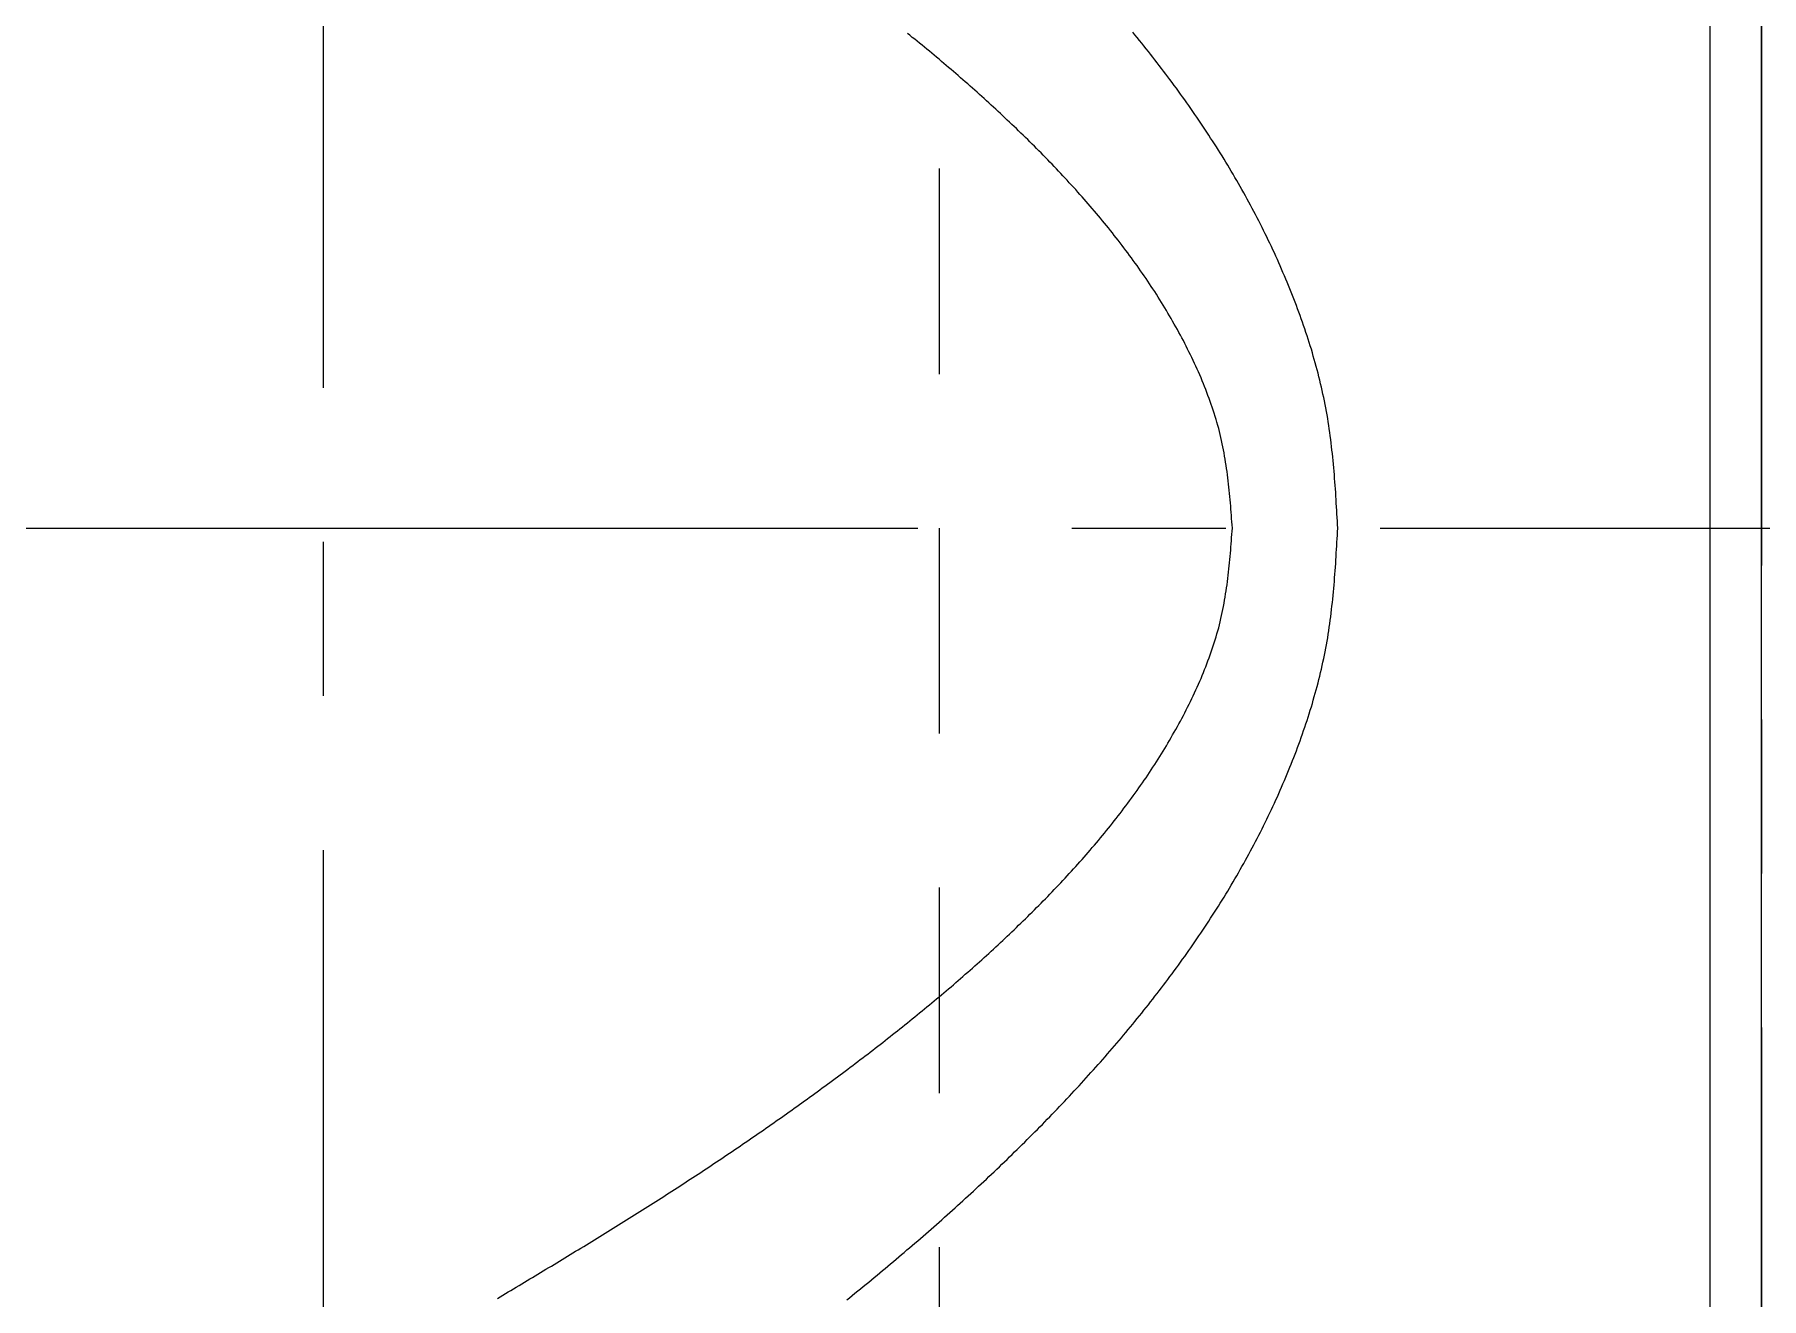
# Model space of a CAD drawing. Extents: x 118 to 448, y 15 to 277.
# Drawn here: x 378.34 to 395.15, y 169.53 to 181.83 of the extents above; entities that cross this region are included whole.
import ezdxf

# ---------------------------------------------------------------- set-up
doc = ezdxf.new("R2010")
doc.units = 0
doc.linetypes.add('CENTER', pattern=[17.5, 13, -1.5, 1.5, -1.5])
doc.linetypes.add('DASHED', pattern=[3.5, 2, -1.5])
doc.layers.get('0').update_dxf_attribs({"linetype": 'CONTINUOUS'})
doc.layers.add('CENTER', color=1, linetype='CENTER')

msp = doc.modelspace()

# ---------------------------------------------------------------- linework, layer by layer
at = {"color": 3, "linetype": 'DASHED'}
msp.add_line((387.149, 164.526), (387.149, 189.526), dxfattribs=at)
at = {"color": 7, "linetype": 'CONTINUOUS'}
for p, q in [((394.649, 166.026), (394.649, 188.025)), ((395.149, 161.026), (395.149, 188.026)), ((395.149, 177.026), (406.074, 177.026))]:
    msp.add_line(p, q, dxfattribs=at)
at = {"color": 7}
for points in [[(389.999, 177.026, 0), (389.997, 177.057, 0), (389.995, 177.088, 0), (389.992, 177.118, 0), (389.99, 177.149, 0), (389.988, 177.18, 0), (389.985, 177.21, 0), (389.983, 177.241, 0), (389.98, 177.272, 0), (389.978, 177.302, 0), (389.975, 177.333, 0), (389.972, 177.363, 0), (389.969, 177.394, 0), (389.966, 177.425, 0), (389.963, 177.455, 0), (389.959, 177.486, 0), (389.955, 177.516, 0), (389.952, 177.546, 0), (389.948, 177.577, 0), (389.943, 177.607, 0), (389.939, 177.637, 0), (389.934, 177.668, 0), (389.93, 177.698, 0), (389.924, 177.728, 0), (389.919, 177.758, 0), (389.913, 177.788, 0), (389.907, 177.818, 0), (389.901, 177.848, 0), (389.895, 177.878, 0), (389.888, 177.908, 0), (389.881, 177.937, 0), (389.873, 177.967, 0), (389.866, 177.997, 0), (389.857, 178.026, 0), (389.849, 178.056, 0), (389.841, 178.085, 0), (389.832, 178.114, 0), (389.823, 178.144, 0), (389.813, 178.173, 0), (389.803, 178.202, 0), (389.793, 178.231, 0), (389.783, 178.26, 0), (389.773, 178.289, 0), (389.762, 178.318, 0), (389.751, 178.347, 0), (389.74, 178.375, 0), (389.729, 178.404, 0), (389.717, 178.432, 0), (389.706, 178.461, 0), (389.694, 178.489, 0), (389.681, 178.518, 0), (389.669, 178.546, 0), (389.657, 178.574, 0), (389.644, 178.602, 0), (389.631, 178.63, 0), (389.618, 178.658, 0), (389.605, 178.686, 0), (389.591, 178.713, 0), (389.577, 178.741, 0), (389.564, 178.769, 0), (389.55, 178.796, 0), (389.536, 178.823, 0), (389.522, 178.851, 0), (389.507, 178.878, 0), (389.493, 178.905, 0), (389.478, 178.932, 0), (389.464, 178.959, 0), (389.449, 178.986, 0), (389.434, 179.013, 0), (389.418, 179.04, 0), (389.403, 179.066, 0), (389.388, 179.093, 0), (389.372, 179.119, 0), (389.357, 179.146, 0), (389.341, 179.172, 0), (389.325, 179.198, 0), (389.309, 179.224, 0), (389.292, 179.25, 0), (389.276, 179.276, 0), (389.26, 179.302, 0), (389.243, 179.328, 0), (389.226, 179.354, 0), (389.21, 179.379, 0), (389.193, 179.405, 0), (389.176, 179.43, 0), (389.159, 179.456, 0), (389.141, 179.481, 0), (389.124, 179.506, 0), (389.106, 179.531, 0), (389.089, 179.557, 0), (389.071, 179.582, 0), (389.053, 179.607, 0), (389.035, 179.631, 0), (389.017, 179.656, 0), (388.999, 179.681, 0), (388.981, 179.706, 0), (388.963, 179.73, 0), (388.944, 179.755, 0), (388.926, 179.779, 0), (388.907, 179.803, 0), (388.888, 179.828, 0), (388.869, 179.852, 0), (388.85, 179.876, 0), (388.831, 179.9, 0), (388.812, 179.924, 0), (388.793, 179.948, 0), (388.774, 179.972, 0), (388.754, 179.995, 0), (388.735, 180.019, 0), (388.715, 180.043, 0), (388.696, 180.066, 0), (388.676, 180.09, 0), (388.656, 180.113, 0), (388.636, 180.137, 0), (388.616, 180.16, 0), (388.596, 180.183, 0), (388.576, 180.206, 0), (388.556, 180.229, 0), (388.536, 180.252, 0), (388.515, 180.275, 0), (388.495, 180.298, 0), (388.474, 180.321, 0), (388.454, 180.344, 0), (388.433, 180.366, 0), (388.412, 180.389, 0), (388.392, 180.412, 0), (388.371, 180.434, 0), (388.35, 180.457, 0), (388.329, 180.479, 0), (388.308, 180.501, 0), (388.287, 180.524, 0), (388.266, 180.546, 0), (388.244, 180.568, 0), (388.223, 180.59, 0), (388.202, 180.612, 0), (388.18, 180.634, 0), (388.159, 180.656, 0), (388.137, 180.678, 0), (388.116, 180.7, 0), (388.094, 180.721, 0), (388.072, 180.743, 0), (388.051, 180.765, 0), (388.029, 180.786, 0), (388.007, 180.808, 0), (387.985, 180.829, 0), (387.963, 180.851, 0), (387.941, 180.872, 0), (387.919, 180.894, 0), (387.897, 180.915, 0), (387.875, 180.936, 0), (387.853, 180.957, 0), (387.831, 180.978, 0), (387.808, 180.999, 0), (387.786, 181.02, 0), (387.764, 181.041, 0), (387.741, 181.062, 0), (387.719, 181.083, 0), (387.696, 181.104, 0), (387.674, 181.125, 0), (387.651, 181.145, 0), (387.628, 181.166, 0), (387.606, 181.187, 0), (387.583, 181.207, 0), (387.56, 181.228, 0), (387.537, 181.248, 0), (387.515, 181.269, 0), (387.492, 181.289, 0), (387.469, 181.31, 0), (387.446, 181.33, 0), (387.423, 181.35, 0), (387.4, 181.37, 0), (387.377, 181.391, 0), (387.353, 181.411, 0), (387.33, 181.431, 0), (387.307, 181.451, 0), (387.284, 181.471, 0), (387.261, 181.491, 0), (387.237, 181.511, 0), (387.214, 181.53, 0), (387.191, 181.55, 0), (387.167, 181.57, 0), (387.144, 181.59, 0), (387.12, 181.61, 0), (387.097, 181.629, 0), (387.073, 181.649, 0), (387.05, 181.668, 0), (387.026, 181.688, 0), (387.002, 181.707, 0), (386.979, 181.727, 0), (386.955, 181.746, 0), (386.931, 181.766, 0), (386.907, 181.785, 0), (386.884, 181.804, 0), (386.86, 181.824, 0), (386.836, 181.843, 0)], [(391.025, 177.026, 0), (391.023, 177.061, 0), (391.021, 177.095, 0), (391.019, 177.13, 0), (391.017, 177.165, 0), (391.015, 177.199, 0), (391.013, 177.234, 0), (391.011, 177.268, 0), (391.009, 177.303, 0), (391.007, 177.338, 0), (391.005, 177.372, 0), (391.002, 177.407, 0), (391, 177.441, 0), (390.997, 177.476, 0), (390.995, 177.51, 0), (390.992, 177.545, 0), (390.989, 177.579, 0), (390.986, 177.614, 0), (390.983, 177.648, 0), (390.98, 177.683, 0), (390.976, 177.717, 0), (390.973, 177.752, 0), (390.969, 177.786, 0), (390.965, 177.82, 0), (390.961, 177.854, 0), (390.957, 177.889, 0), (390.952, 177.923, 0), (390.948, 177.957, 0), (390.943, 177.991, 0), (390.938, 178.026, 0), (390.933, 178.06, 0), (390.927, 178.094, 0), (390.921, 178.128, 0), (390.915, 178.162, 0), (390.909, 178.196, 0), (390.902, 178.23, 0), (390.896, 178.264, 0), (390.889, 178.297, 0), (390.881, 178.331, 0), (390.874, 178.365, 0), (390.866, 178.399, 0), (390.858, 178.432, 0), (390.85, 178.466, 0), (390.842, 178.5, 0), (390.833, 178.533, 0), (390.824, 178.567, 0), (390.815, 178.6, 0), (390.806, 178.634, 0), (390.797, 178.667, 0), (390.787, 178.7, 0), (390.778, 178.733, 0), (390.768, 178.767, 0), (390.757, 178.8, 0), (390.747, 178.833, 0), (390.737, 178.866, 0), (390.726, 178.899, 0), (390.715, 178.932, 0), (390.704, 178.965, 0), (390.693, 178.998, 0), (390.681, 179.03, 0), (390.67, 179.063, 0), (390.658, 179.096, 0), (390.646, 179.128, 0), (390.634, 179.161, 0), (390.622, 179.193, 0), (390.61, 179.226, 0), (390.597, 179.258, 0), (390.585, 179.291, 0), (390.572, 179.323, 0), (390.559, 179.355, 0), (390.546, 179.387, 0), (390.533, 179.419, 0), (390.519, 179.451, 0), (390.506, 179.483, 0), (390.492, 179.515, 0), (390.479, 179.547, 0), (390.465, 179.579, 0), (390.451, 179.61, 0), (390.437, 179.642, 0), (390.422, 179.673, 0), (390.408, 179.705, 0), (390.393, 179.736, 0), (390.379, 179.768, 0), (390.364, 179.799, 0), (390.349, 179.83, 0), (390.334, 179.861, 0), (390.319, 179.892, 0), (390.303, 179.923, 0), (390.288, 179.954, 0), (390.272, 179.985, 0), (390.257, 180.016, 0), (390.241, 180.047, 0), (390.225, 180.078, 0), (390.209, 180.108, 0), (390.193, 180.139, 0), (390.176, 180.169, 0), (390.16, 180.2, 0), (390.143, 180.23, 0), (390.127, 180.261, 0), (390.11, 180.291, 0), (390.093, 180.321, 0), (390.076, 180.351, 0), (390.059, 180.381, 0), (390.042, 180.411, 0), (390.024, 180.441, 0), (390.007, 180.471, 0), (389.989, 180.501, 0), (389.971, 180.53, 0), (389.954, 180.56, 0), (389.936, 180.59, 0), (389.918, 180.619, 0), (389.9, 180.649, 0), (389.881, 180.678, 0), (389.863, 180.707, 0), (389.844, 180.737, 0), (389.826, 180.766, 0), (389.807, 180.795, 0), (389.788, 180.824, 0), (389.769, 180.853, 0), (389.75, 180.882, 0), (389.731, 180.911, 0), (389.712, 180.94, 0), (389.693, 180.968, 0), (389.674, 180.997, 0), (389.654, 181.026, 0), (389.634, 181.054, 0), (389.615, 181.083, 0), (389.595, 181.111, 0), (389.575, 181.139, 0), (389.555, 181.168, 0), (389.535, 181.196, 0), (389.515, 181.224, 0), (389.495, 181.252, 0), (389.475, 181.28, 0), (389.454, 181.308, 0), (389.434, 181.336, 0), (389.413, 181.364, 0), (389.392, 181.392, 0), (389.372, 181.419, 0), (389.351, 181.447, 0), (389.33, 181.475, 0), (389.309, 181.502, 0), (389.288, 181.53, 0), (389.267, 181.557, 0), (389.246, 181.585, 0), (389.224, 181.612, 0), (389.203, 181.639, 0), (389.182, 181.666, 0), (389.16, 181.693, 0), (389.139, 181.72, 0), (389.117, 181.748, 0), (389.095, 181.774, 0), (389.073, 181.801, 0), (389.051, 181.828, 0), (389.03, 181.855, 0)], [(382.846, 169.526, 0), (382.872, 169.542, 0), (382.898, 169.558, 0), (382.924, 169.573, 0), (382.951, 169.589, 0), (382.977, 169.605, 0), (383.003, 169.621, 0), (383.029, 169.637, 0), (383.056, 169.652, 0), (383.082, 169.668, 0), (383.108, 169.684, 0), (383.135, 169.7, 0), (383.161, 169.716, 0), (383.187, 169.731, 0), (383.213, 169.747, 0), (383.24, 169.763, 0), (383.266, 169.779, 0), (383.292, 169.795, 0), (383.318, 169.811, 0), (383.345, 169.826, 0), (383.371, 169.842, 0), (383.397, 169.858, 0), (383.423, 169.874, 0), (383.449, 169.89, 0), (383.476, 169.906, 0), (383.502, 169.922, 0), (383.528, 169.938, 0), (383.554, 169.954, 0), (383.58, 169.969, 0), (383.607, 169.985, 0), (383.633, 170.001, 0), (383.659, 170.017, 0), (383.685, 170.033, 0), (383.711, 170.049, 0), (383.737, 170.065, 0), (383.764, 170.081, 0), (383.79, 170.097, 0), (383.816, 170.113, 0), (383.842, 170.129, 0), (383.868, 170.145, 0), (383.894, 170.162, 0), (383.92, 170.178, 0), (383.946, 170.194, 0), (383.972, 170.21, 0), (383.998, 170.226, 0), (384.024, 170.242, 0), (384.05, 170.258, 0), (384.076, 170.275, 0), (384.102, 170.291, 0), (384.128, 170.307, 0), (384.154, 170.323, 0), (384.18, 170.34, 0), (384.206, 170.356, 0), (384.232, 170.372, 0), (384.258, 170.389, 0), (384.284, 170.405, 0), (384.31, 170.421, 0), (384.336, 170.438, 0), (384.362, 170.454, 0), (384.388, 170.471, 0), (384.413, 170.487, 0), (384.439, 170.504, 0), (384.465, 170.52, 0), (384.491, 170.537, 0), (384.517, 170.553, 0), (384.542, 170.57, 0), (384.568, 170.586, 0), (384.594, 170.603, 0), (384.62, 170.62, 0), (384.645, 170.636, 0), (384.671, 170.653, 0), (384.697, 170.67, 0), (384.722, 170.687, 0), (384.748, 170.703, 0), (384.774, 170.72, 0), (384.799, 170.737, 0), (384.825, 170.754, 0), (384.85, 170.771, 0), (384.876, 170.788, 0), (384.902, 170.805, 0), (384.927, 170.822, 0), (384.953, 170.839, 0), (384.978, 170.856, 0), (385.004, 170.873, 0), (385.029, 170.89, 0), (385.055, 170.907, 0), (385.08, 170.924, 0), (385.105, 170.941, 0), (385.131, 170.958, 0), (385.156, 170.976, 0), (385.182, 170.993, 0), (385.207, 171.01, 0), (385.232, 171.027, 0), (385.257, 171.045, 0), (385.283, 171.062, 0), (385.308, 171.079, 0), (385.333, 171.097, 0), (385.359, 171.114, 0), (385.384, 171.131, 0), (385.409, 171.149, 0), (385.434, 171.166, 0), (385.459, 171.184, 0), (385.484, 171.201, 0), (385.51, 171.219, 0), (385.535, 171.237, 0), (385.56, 171.254, 0), (385.585, 171.272, 0), (385.61, 171.289, 0), (385.635, 171.307, 0), (385.66, 171.325, 0), (385.685, 171.343, 0), (385.71, 171.36, 0), (385.735, 171.378, 0), (385.76, 171.396, 0), (385.785, 171.414, 0), (385.81, 171.432, 0), (385.835, 171.45, 0), (385.86, 171.467, 0), (385.884, 171.485, 0), (385.909, 171.503, 0), (385.934, 171.521, 0), (385.959, 171.539, 0), (385.984, 171.558, 0), (386.008, 171.576, 0), (386.033, 171.594, 0), (386.058, 171.612, 0), (386.082, 171.63, 0), (386.107, 171.648, 0), (386.132, 171.667, 0), (386.156, 171.685, 0), (386.181, 171.703, 0), (386.206, 171.721, 0), (386.23, 171.74, 0), (386.255, 171.758, 0), (386.279, 171.777, 0), (386.304, 171.795, 0), (386.328, 171.813, 0), (386.353, 171.832, 0), (386.377, 171.851, 0), (386.401, 171.869, 0), (386.426, 171.888, 0), (386.45, 171.906, 0), (386.474, 171.925, 0), (386.499, 171.944, 0), (386.523, 171.963, 0), (386.547, 171.981, 0), (386.571, 172, 0), (386.596, 172.019, 0), (386.62, 172.038, 0), (386.644, 172.057, 0), (386.668, 172.076, 0), (386.692, 172.095, 0), (386.716, 172.114, 0), (386.74, 172.133, 0), (386.764, 172.152, 0), (386.788, 172.171, 0), (386.812, 172.19, 0), (386.836, 172.209, 0), (386.86, 172.229, 0), (386.884, 172.248, 0), (386.907, 172.267, 0), (386.931, 172.286, 0), (386.955, 172.306, 0), (386.979, 172.325, 0), (387.002, 172.345, 0), (387.026, 172.364, 0), (387.05, 172.384, 0), (387.073, 172.403, 0), (387.097, 172.423, 0), (387.12, 172.443, 0), (387.144, 172.462, 0), (387.167, 172.482, 0), (387.191, 172.502, 0), (387.214, 172.522, 0), (387.237, 172.542, 0), (387.261, 172.561, 0), (387.284, 172.581, 0), (387.307, 172.601, 0), (387.33, 172.621, 0), (387.353, 172.642, 0), (387.377, 172.662, 0), (387.4, 172.682, 0), (387.423, 172.702, 0), (387.446, 172.722, 0), (387.469, 172.743, 0), (387.492, 172.763, 0), (387.515, 172.783, 0), (387.537, 172.804, 0), (387.56, 172.824, 0), (387.583, 172.845, 0), (387.606, 172.865, 0), (387.628, 172.886, 0), (387.651, 172.907, 0), (387.674, 172.927, 0), (387.696, 172.948, 0), (387.719, 172.969, 0), (387.741, 172.99, 0), (387.764, 173.011, 0), (387.786, 173.032, 0), (387.808, 173.053, 0), (387.831, 173.074, 0), (387.853, 173.095, 0), (387.875, 173.116, 0), (387.897, 173.137, 0), (387.919, 173.159, 0), (387.941, 173.18, 0), (387.963, 173.201, 0), (387.985, 173.223, 0), (388.007, 173.244, 0), (388.029, 173.266, 0), (388.051, 173.287, 0), (388.072, 173.309, 0), (388.094, 173.331, 0), (388.116, 173.353, 0), (388.137, 173.374, 0), (388.159, 173.396, 0), (388.18, 173.418, 0), (388.202, 173.44, 0), (388.223, 173.462, 0), (388.244, 173.484, 0), (388.265, 173.506, 0), (388.287, 173.529, 0), (388.308, 173.551, 0), (388.329, 173.573, 0), (388.35, 173.596, 0), (388.371, 173.618, 0), (388.392, 173.641, 0), (388.412, 173.663, 0), (388.433, 173.686, 0), (388.454, 173.708, 0), (388.474, 173.731, 0), (388.495, 173.754, 0), (388.515, 173.777, 0), (388.536, 173.8, 0), (388.556, 173.823, 0), (388.576, 173.846, 0), (388.596, 173.869, 0), (388.616, 173.892, 0), (388.636, 173.916, 0), (388.656, 173.939, 0), (388.676, 173.962, 0), (388.696, 173.986, 0), (388.715, 174.009, 0), (388.735, 174.033, 0), (388.754, 174.057, 0), (388.774, 174.081, 0), (388.793, 174.104, 0), (388.812, 174.128, 0), (388.831, 174.152, 0), (388.85, 174.176, 0), (388.869, 174.2, 0), (388.888, 174.225, 0), (388.907, 174.249, 0), (388.926, 174.273, 0), (388.944, 174.298, 0), (388.963, 174.322, 0), (388.981, 174.347, 0), (388.999, 174.371, 0), (389.017, 174.396, 0), (389.035, 174.421, 0), (389.053, 174.446, 0), (389.071, 174.471, 0), (389.089, 174.496, 0), (389.106, 174.521, 0), (389.124, 174.546, 0), (389.141, 174.571, 0), (389.159, 174.596, 0), (389.176, 174.622, 0), (389.193, 174.647, 0), (389.21, 174.673, 0), (389.226, 174.699, 0), (389.243, 174.724, 0), (389.26, 174.75, 0), (389.276, 174.776, 0), (389.292, 174.802, 0), (389.309, 174.828, 0), (389.325, 174.854, 0), (389.341, 174.88, 0), (389.357, 174.907, 0), (389.372, 174.933, 0), (389.388, 174.959, 0), (389.403, 174.986, 0), (389.418, 175.013, 0), (389.434, 175.039, 0), (389.449, 175.066, 0), (389.464, 175.093, 0), (389.478, 175.12, 0), (389.493, 175.147, 0), (389.507, 175.174, 0), (389.522, 175.201, 0), (389.536, 175.229, 0), (389.55, 175.256, 0), (389.564, 175.284, 0), (389.578, 175.311, 0), (389.591, 175.339, 0), (389.605, 175.366, 0), (389.618, 175.394, 0), (389.631, 175.422, 0), (389.644, 175.45, 0), (389.657, 175.478, 0), (389.669, 175.506, 0), (389.681, 175.535, 0), (389.694, 175.563, 0), (389.706, 175.591, 0), (389.717, 175.62, 0), (389.729, 175.648, 0), (389.74, 175.677, 0), (389.751, 175.706, 0), (389.762, 175.734, 0), (389.773, 175.763, 0), (389.783, 175.792, 0), (389.793, 175.821, 0), (389.803, 175.85, 0), (389.813, 175.879, 0), (389.823, 175.909, 0), (389.832, 175.938, 0), (389.841, 175.967, 0), (389.849, 175.997, 0), (389.857, 176.026, 0), (389.866, 176.056, 0), (389.873, 176.085, 0), (389.881, 176.115, 0), (389.888, 176.145, 0), (389.895, 176.174, 0), (389.901, 176.204, 0), (389.907, 176.234, 0), (389.913, 176.264, 0), (389.919, 176.294, 0), (389.924, 176.324, 0), (389.93, 176.354, 0), (389.934, 176.385, 0), (389.939, 176.415, 0), (389.943, 176.445, 0), (389.948, 176.475, 0), (389.952, 176.506, 0), (389.955, 176.536, 0), (389.959, 176.567, 0), (389.962, 176.597, 0), (389.966, 176.628, 0), (389.969, 176.658, 0), (389.972, 176.689, 0), (389.975, 176.719, 0), (389.978, 176.75, 0), (389.98, 176.781, 0), (389.983, 176.811, 0), (389.985, 176.842, 0), (389.988, 176.873, 0), (389.99, 176.903, 0), (389.992, 176.934, 0), (389.995, 176.965, 0), (389.997, 176.995, 0), (389.999, 177.026, 0)], [(386.246, 169.512, 0), (386.273, 169.533, 0), (386.3, 169.555, 0), (386.326, 169.577, 0), (386.353, 169.599, 0), (386.38, 169.621, 0), (386.407, 169.643, 0), (386.434, 169.664, 0), (386.46, 169.686, 0), (386.487, 169.708, 0), (386.514, 169.73, 0), (386.541, 169.752, 0), (386.567, 169.775, 0), (386.594, 169.797, 0), (386.62, 169.819, 0), (386.647, 169.841, 0), (386.673, 169.863, 0), (386.7, 169.886, 0), (386.726, 169.908, 0), (386.753, 169.93, 0), (386.779, 169.953, 0), (386.805, 169.975, 0), (386.832, 169.998, 0), (386.858, 170.02, 0), (386.884, 170.043, 0), (386.91, 170.065, 0), (386.937, 170.088, 0), (386.963, 170.11, 0), (386.989, 170.133, 0), (387.015, 170.156, 0), (387.041, 170.179, 0), (387.067, 170.201, 0), (387.093, 170.224, 0), (387.119, 170.247, 0), (387.145, 170.27, 0), (387.171, 170.293, 0), (387.197, 170.316, 0), (387.222, 170.339, 0), (387.248, 170.362, 0), (387.274, 170.385, 0), (387.3, 170.408, 0), (387.325, 170.431, 0), (387.351, 170.455, 0), (387.377, 170.478, 0), (387.402, 170.501, 0), (387.428, 170.525, 0), (387.453, 170.548, 0), (387.479, 170.571, 0), (387.504, 170.595, 0), (387.529, 170.618, 0), (387.555, 170.642, 0), (387.58, 170.666, 0), (387.605, 170.689, 0), (387.63, 170.713, 0), (387.656, 170.737, 0), (387.681, 170.76, 0), (387.706, 170.784, 0), (387.731, 170.808, 0), (387.756, 170.832, 0), (387.781, 170.856, 0), (387.806, 170.88, 0), (387.831, 170.904, 0), (387.855, 170.928, 0), (387.88, 170.952, 0), (387.905, 170.976, 0), (387.93, 171.001, 0), (387.954, 171.025, 0), (387.979, 171.049, 0), (388.003, 171.074, 0), (388.028, 171.098, 0), (388.052, 171.123, 0), (388.077, 171.147, 0), (388.101, 171.172, 0), (388.125, 171.196, 0), (388.15, 171.221, 0), (388.174, 171.246, 0), (388.198, 171.271, 0), (388.222, 171.295, 0), (388.246, 171.32, 0), (388.27, 171.345, 0), (388.294, 171.37, 0), (388.318, 171.395, 0), (388.342, 171.42, 0), (388.365, 171.445, 0), (388.389, 171.47, 0), (388.413, 171.496, 0), (388.437, 171.521, 0), (388.46, 171.546, 0), (388.484, 171.572, 0), (388.507, 171.597, 0), (388.53, 171.623, 0), (388.554, 171.648, 0), (388.577, 171.674, 0), (388.6, 171.699, 0), (388.623, 171.725, 0), (388.647, 171.751, 0), (388.67, 171.777, 0), (388.693, 171.803, 0), (388.715, 171.828, 0), (388.738, 171.854, 0), (388.761, 171.88, 0), (388.784, 171.907, 0), (388.806, 171.933, 0), (388.829, 171.959, 0), (388.852, 171.985, 0), (388.874, 172.011, 0), (388.897, 172.038, 0), (388.919, 172.064, 0), (388.941, 172.091, 0), (388.963, 172.117, 0), (388.985, 172.144, 0), (389.008, 172.171, 0), (389.03, 172.197, 0), (389.051, 172.224, 0), (389.073, 172.251, 0), (389.095, 172.278, 0), (389.117, 172.305, 0), (389.138, 172.332, 0), (389.16, 172.359, 0), (389.182, 172.386, 0), (389.203, 172.413, 0), (389.224, 172.44, 0), (389.246, 172.468, 0), (389.267, 172.495, 0), (389.288, 172.522, 0), (389.309, 172.55, 0), (389.33, 172.577, 0), (389.351, 172.605, 0), (389.372, 172.633, 0), (389.392, 172.66, 0), (389.413, 172.688, 0), (389.434, 172.716, 0), (389.454, 172.744, 0), (389.475, 172.772, 0), (389.495, 172.8, 0), (389.515, 172.828, 0), (389.535, 172.856, 0), (389.555, 172.884, 0), (389.575, 172.913, 0), (389.595, 172.941, 0), (389.615, 172.97, 0), (389.634, 172.998, 0), (389.654, 173.027, 0), (389.674, 173.055, 0), (389.693, 173.084, 0), (389.712, 173.113, 0), (389.731, 173.141, 0), (389.75, 173.17, 0), (389.769, 173.199, 0), (389.788, 173.228, 0), (389.807, 173.257, 0), (389.826, 173.286, 0), (389.844, 173.316, 0), (389.863, 173.345, 0), (389.881, 173.374, 0), (389.9, 173.404, 0), (389.918, 173.433, 0), (389.936, 173.462, 0), (389.954, 173.492, 0), (389.971, 173.522, 0), (389.989, 173.551, 0), (390.007, 173.581, 0), (390.024, 173.611, 0), (390.042, 173.641, 0), (390.059, 173.671, 0), (390.076, 173.701, 0), (390.093, 173.731, 0), (390.11, 173.761, 0), (390.127, 173.792, 0), (390.143, 173.822, 0), (390.16, 173.852, 0), (390.176, 173.883, 0), (390.193, 173.913, 0), (390.209, 173.944, 0), (390.225, 173.974, 0), (390.241, 174.005, 0), (390.257, 174.036, 0), (390.272, 174.067, 0), (390.288, 174.098, 0), (390.303, 174.129, 0), (390.319, 174.16, 0), (390.334, 174.191, 0), (390.349, 174.222, 0), (390.364, 174.253, 0), (390.379, 174.285, 0), (390.393, 174.316, 0), (390.408, 174.347, 0), (390.422, 174.379, 0), (390.437, 174.41, 0), (390.451, 174.442, 0), (390.465, 174.474, 0), (390.479, 174.505, 0), (390.492, 174.537, 0), (390.506, 174.569, 0), (390.519, 174.601, 0), (390.533, 174.633, 0), (390.546, 174.665, 0), (390.559, 174.697, 0), (390.572, 174.729, 0), (390.585, 174.762, 0), (390.597, 174.794, 0), (390.61, 174.826, 0), (390.622, 174.859, 0), (390.634, 174.891, 0), (390.646, 174.924, 0), (390.658, 174.956, 0), (390.67, 174.989, 0), (390.681, 175.022, 0), (390.693, 175.055, 0), (390.704, 175.087, 0), (390.715, 175.12, 0), (390.726, 175.153, 0), (390.737, 175.186, 0), (390.747, 175.219, 0), (390.757, 175.252, 0), (390.768, 175.285, 0), (390.778, 175.319, 0), (390.787, 175.352, 0), (390.797, 175.385, 0), (390.806, 175.419, 0), (390.815, 175.452, 0), (390.824, 175.485, 0), (390.833, 175.519, 0), (390.842, 175.553, 0), (390.85, 175.586, 0), (390.858, 175.62, 0), (390.866, 175.653, 0), (390.874, 175.687, 0), (390.881, 175.721, 0), (390.889, 175.755, 0), (390.896, 175.789, 0), (390.902, 175.822, 0), (390.909, 175.856, 0), (390.915, 175.89, 0), (390.921, 175.924, 0), (390.927, 175.958, 0), (390.933, 175.993, 0), (390.938, 176.027, 0), (390.943, 176.061, 0), (390.948, 176.095, 0), (390.952, 176.129, 0), (390.957, 176.163, 0), (390.961, 176.198, 0), (390.965, 176.232, 0), (390.969, 176.266, 0), (390.973, 176.301, 0), (390.976, 176.335, 0), (390.98, 176.369, 0), (390.983, 176.404, 0), (390.986, 176.438, 0), (390.989, 176.473, 0), (390.992, 176.507, 0), (390.995, 176.542, 0), (390.997, 176.576, 0), (391, 176.611, 0), (391.002, 176.645, 0), (391.005, 176.68, 0), (391.007, 176.715, 0), (391.009, 176.749, 0), (391.011, 176.784, 0), (391.013, 176.818, 0), (391.015, 176.853, 0), (391.017, 176.888, 0), (391.019, 176.922, 0), (391.021, 176.957, 0), (391.023, 176.991, 0), (391.025, 177.026, 0)]]:
    msp.add_polyline3d(points, dxfattribs=at)
at = {"layer": 'CENTER', "color": 1, "linetype": 'CENTER'}
for p, q in [((381.149, 191.392), (381.149, 162.592)), ((395.149, 189.663), (395.149, 159.553)), ((338.937, 177.026), (434.043, 177.026))]:
    msp.add_line(p, q, dxfattribs=at)

doc.saveas('drawing.dxf')
